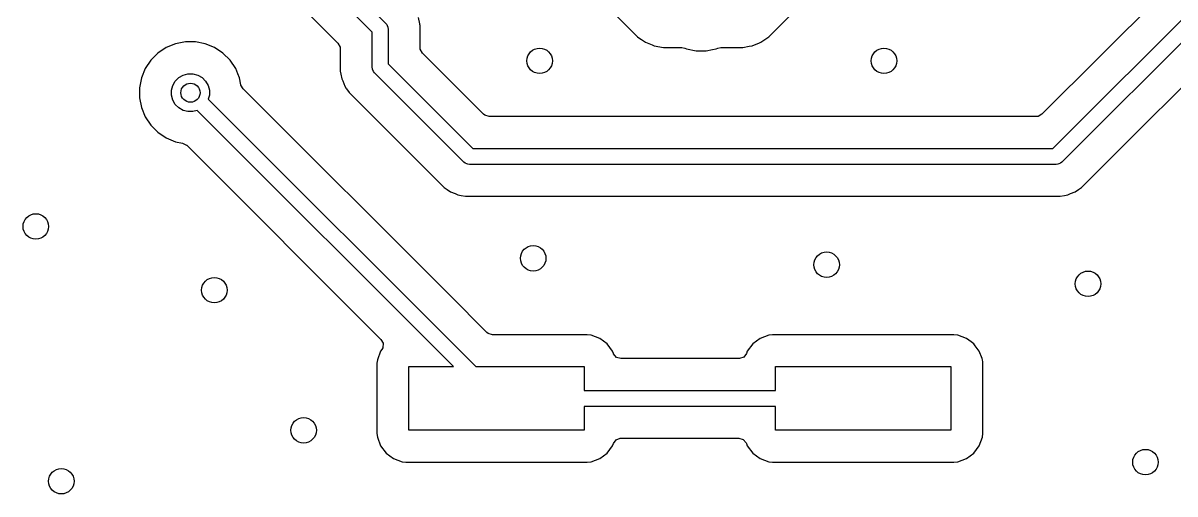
# Model space of a CAD drawing. Extents: x 2.03 to 8.88, y -5.74 to -2.97.
# Drawn here: x 5.244 to 5.955, y -3.819 to -3.528 of the extents above; entities that cross this region are included whole.
import ezdxf

# ---------------------------------------------------------------- set-up
doc = ezdxf.new("R2010")
doc.units = 0
doc.header["$MEASUREMENT"] = 0
doc.layers.add('BLACK', color=7, linetype='CONTINUOUS')

msp = doc.modelspace()

# ---------------------------------------------------------------- linework, layer by layer
at = {"layer": 'BLACK', "linetype": 'CONTINUOUS'}
for p, q in [((5.87985, -3.60531), (6.20912, -3.27605)), ((6.21464, -3.28445), (5.88537, -3.61372)), ((5.32247, -3.38244), (5.46805, -3.52802)), ((5.45965, -3.53353), (5.31551, -3.3894)), ((6.0326, -3.4247), (5.87312, -3.58418)), ((5.35715, -3.45891), (5.43851, -3.54027)), ((5.6014, -3.51424), (5.62349, -3.53634)), ((5.70447, -3.53634), (5.72636, -3.51444)), ((5.48903, -3.52825), (5.48825, -3.52431)), ((5.92164, -3.60532), (5.99997, -3.52698)), ((5.45965, -3.55512), (5.45965, -3.53353)), ((5.46805, -3.52802), (5.46866, -3.52876)), ((5.46866, -3.52876), (5.46866, -3.52876)), ((5.46866, -3.52876), (5.46886, -3.52926)), ((5.46886, -3.52926), (5.46932, -3.53035)), ((5.46932, -3.53035), (5.46939, -3.53054)), ((5.46939, -3.53054), (5.46949, -3.5315)), ((5.46949, -3.5315), (5.46949, -3.55308)), ((5.48915, -3.52886), (5.48903, -3.52825)), ((5.48919, -3.52907), (5.48915, -3.52886)), ((5.48919, -3.5429), (5.48919, -3.52907)), ((5.33825, -3.54056), (5.33251, -3.54294)), ((5.34434, -3.53935), (5.33825, -3.54056)), ((5.33825, -3.54056), (5.33825, -3.54056)), ((5.35054, -3.53935), (5.34434, -3.53935)), ((5.34434, -3.53935), (5.34434, -3.53935)), ((5.35055, -3.53935), (5.35054, -3.53935)), ((5.35663, -3.54056), (5.35055, -3.53935)), ((5.36237, -3.54294), (5.35663, -3.54056)), ((5.35663, -3.54056), (5.35663, -3.54056)), ((5.43851, -3.54027), (5.43983, -3.54268)), ((5.62349, -3.53634), (5.62433, -3.5369)), ((5.62433, -3.5369), (5.62599, -3.53801)), ((5.62599, -3.53801), (5.62833, -3.53957)), ((5.62833, -3.53957), (5.62833, -3.53957)), ((5.62833, -3.53957), (5.62833, -3.53957)), ((5.62833, -3.53957), (5.63255, -3.54132)), ((5.63255, -3.54132), (5.6337, -3.5418)), ((5.69425, -3.5418), (5.69869, -3.53996)), ((5.69869, -3.53996), (5.69963, -3.53957)), ((5.69963, -3.53957), (5.70196, -3.53801)), ((5.69963, -3.53957), (5.69963, -3.53957)), ((5.69963, -3.53957), (5.69963, -3.53957)), ((5.70196, -3.53801), (5.70447, -3.53634)), ((5.32735, -3.54639), (5.32296, -3.55078)), ((5.33251, -3.54294), (5.32735, -3.54639)), ((5.32735, -3.54639), (5.32735, -3.54639)), ((5.33251, -3.54294), (5.33251, -3.54294)), ((5.36753, -3.54639), (5.36237, -3.54294)), ((5.36237, -3.54294), (5.36237, -3.54294)), ((5.37192, -3.55078), (5.36753, -3.54639)), ((5.36753, -3.54639), (5.36753, -3.54639)), ((5.43983, -3.54268), (5.43994, -3.54372)), ((5.43994, -3.54372), (5.43994, -3.55754)), ((5.4893, -3.54393), (5.48919, -3.5429)), ((5.49062, -3.54635), (5.4893, -3.54393)), ((5.52846, -3.58418), (5.49062, -3.54635)), ((5.6337, -3.5418), (5.6337, -3.5418)), ((5.6337, -3.5418), (5.6337, -3.5418)), ((5.6337, -3.5418), (5.63941, -3.54293)), ((5.63941, -3.54293), (5.63941, -3.54293)), ((5.63941, -3.54293), (5.63941, -3.54293)), ((5.63941, -3.54293), (5.64523, -3.54293)), ((5.64523, -3.54293), (5.6508, -3.54293)), ((5.6508, -3.54293), (5.65267, -3.5433)), ((5.65267, -3.5433), (5.6536, -3.54369)), ((5.6536, -3.54369), (5.6536, -3.54369)), ((5.6536, -3.54369), (5.6536, -3.54369)), ((5.6536, -3.54369), (5.65969, -3.5449)), ((5.65969, -3.5449), (5.65969, -3.5449)), ((5.65969, -3.5449), (5.65969, -3.5449)), ((5.65969, -3.5449), (5.6659, -3.5449)), ((5.6659, -3.5449), (5.66963, -3.54416)), ((5.6659, -3.5449), (5.6659, -3.5449)), ((5.66963, -3.54416), (5.67199, -3.54369)), ((5.67199, -3.54369), (5.67292, -3.5433)), ((5.67199, -3.54369), (5.67199, -3.54369)), ((5.67199, -3.54369), (5.67199, -3.54369)), ((5.67292, -3.5433), (5.67479, -3.54293)), ((5.67479, -3.54293), (5.68854, -3.54293)), ((5.68854, -3.54293), (5.69238, -3.54217)), ((5.69238, -3.54217), (5.69425, -3.5418)), ((5.32296, -3.55078), (5.31951, -3.55594)), ((5.32296, -3.55078), (5.32296, -3.55078)), ((5.37537, -3.55594), (5.37192, -3.55078)), ((5.37192, -3.55078), (5.37192, -3.55078)), ((5.45974, -3.55608), (5.45965, -3.55512)), ((5.46949, -3.55308), (5.52172, -3.60531)), ((5.31714, -3.56167), (5.31593, -3.56776)), ((5.31951, -3.55594), (5.31714, -3.56167)), ((5.31714, -3.56167), (5.31714, -3.56167)), ((5.31951, -3.55594), (5.31951, -3.55594)), ((5.33807, -3.56368), (5.34025, -3.5615)), ((5.34025, -3.5615), (5.34292, -3.55995)), ((5.34292, -3.55995), (5.3459, -3.55916)), ((5.3459, -3.55916), (5.34898, -3.55916)), ((5.34898, -3.55916), (5.35196, -3.55995)), ((5.35196, -3.55995), (5.35463, -3.5615)), ((5.35463, -3.5615), (5.35681, -3.56368)), ((5.37671, -3.55917), (5.37537, -3.55594)), ((5.37537, -3.55594), (5.37537, -3.55594)), ((5.37775, -3.56167), (5.37671, -3.55917)), ((5.37862, -3.56606), (5.37775, -3.56167)), ((5.43994, -3.55754), (5.4403, -3.55935)), ((5.4403, -3.55935), (5.44089, -3.5623)), ((5.44089, -3.5623), (5.44089, -3.5623)), ((5.44089, -3.5623), (5.44143, -3.56361)), ((5.45985, -3.55634), (5.45974, -3.55608)), ((5.45974, -3.55608), (5.45974, -3.55608)), ((5.46048, -3.55785), (5.45985, -3.55634)), ((5.46109, -3.5586), (5.46048, -3.55785)), ((5.46048, -3.55785), (5.46048, -3.55785)), ((5.51621, -3.61372), (5.46109, -3.5586)), ((5.31593, -3.56776), (5.31593, -3.57397)), ((5.33573, -3.56932), (5.33653, -3.56635)), ((5.33573, -3.57241), (5.33573, -3.56932)), ((5.33653, -3.56635), (5.33807, -3.56368)), ((5.35681, -3.56368), (5.35835, -3.56635)), ((5.35835, -3.56635), (5.35915, -3.56932)), ((5.35915, -3.56932), (5.35915, -3.57241)), ((5.37863, -3.56614), (5.37862, -3.56606)), ((5.37995, -3.56855), (5.37863, -3.56614)), ((5.50727, -3.69587), (5.37995, -3.56855)), ((5.44143, -3.56361), (5.44274, -3.56678)), ((5.44274, -3.56678), (5.44367, -3.56818)), ((5.44367, -3.56818), (5.44385, -3.56843)), ((5.44385, -3.56843), (5.44385, -3.56843)), ((5.44385, -3.56843), (5.44544, -3.57082)), ((5.31593, -3.57397), (5.31714, -3.58006)), ((5.33653, -3.57539), (5.33573, -3.57241)), ((5.33807, -3.57806), (5.33653, -3.57539)), ((5.35915, -3.57241), (5.35847, -3.57494)), ((5.35847, -3.57494), (5.52369, -3.74016)), ((5.44544, -3.57082), (5.44904, -3.57442)), ((5.44904, -3.57442), (5.44904, -3.57442)), ((5.44904, -3.57442), (5.50056, -3.62593)), ((5.31714, -3.58006), (5.31714, -3.58006)), ((5.31714, -3.58006), (5.31951, -3.58579)), ((5.34025, -3.58024), (5.33807, -3.57806)), ((5.34292, -3.58178), (5.34025, -3.58024)), ((5.3459, -3.58258), (5.34292, -3.58178)), ((5.34898, -3.58258), (5.3459, -3.58258)), ((5.35151, -3.5819), (5.34898, -3.58258)), ((5.50977, -3.74016), (5.35151, -3.5819)), ((5.31951, -3.58579), (5.31951, -3.58579)), ((5.31951, -3.58579), (5.32296, -3.59096)), ((5.32296, -3.59096), (5.32296, -3.59096)), ((5.32296, -3.59096), (5.32735, -3.59535)), ((5.52927, -3.58484), (5.52846, -3.58418)), ((5.53191, -3.58561), (5.52927, -3.58484)), ((5.86967, -3.58561), (5.53191, -3.58561)), ((5.8707, -3.5855), (5.86967, -3.58561)), ((5.87312, -3.58418), (5.8707, -3.5855)), ((5.32735, -3.59535), (5.32735, -3.59535)), ((5.32735, -3.59535), (5.33251, -3.59879)), ((5.33251, -3.59879), (5.33251, -3.5988)), ((5.33251, -3.5988), (5.3353, -3.59995)), ((5.3353, -3.59995), (5.33825, -3.60117)), ((5.33825, -3.60117), (5.34263, -3.60204)), ((5.34263, -3.60204), (5.34506, -3.60332)), ((5.34506, -3.60332), (5.34513, -3.60338)), ((5.34513, -3.60338), (5.46505, -3.72331)), ((5.52172, -3.60531), (5.87985, -3.60531)), ((5.9013, -3.62566), (5.92164, -3.60532)), ((5.51695, -3.61433), (5.51621, -3.61372)), ((5.51798, -3.61476), (5.51695, -3.61433)), ((5.51695, -3.61433), (5.51695, -3.61433)), ((5.51872, -3.61506), (5.51798, -3.61476)), ((5.51969, -3.61516), (5.51872, -3.61506)), ((5.51872, -3.61506), (5.51872, -3.61506)), ((5.88189, -3.61516), (5.51969, -3.61516)), ((5.88285, -3.61506), (5.88189, -3.61516)), ((5.88359, -3.61476), (5.88285, -3.61506)), ((5.88285, -3.61506), (5.88285, -3.61506)), ((5.88462, -3.61433), (5.88359, -3.61476)), ((5.88537, -3.61372), (5.88462, -3.61433)), ((5.88462, -3.61433), (5.88462, -3.61433)), ((5.50056, -3.62593), (5.50056, -3.62593)), ((5.50056, -3.62593), (5.50399, -3.62936)), ((5.89759, -3.62936), (5.90102, -3.62593)), ((5.90102, -3.62593), (5.9013, -3.62566)), ((5.90102, -3.62593), (5.90102, -3.62593)), ((5.9013, -3.62566), (5.9013, -3.62566)), ((5.50399, -3.62936), (5.50585, -3.63061)), ((5.50585, -3.63061), (5.50802, -3.63206)), ((5.50802, -3.63206), (5.5108, -3.63321)), ((5.5108, -3.63321), (5.5125, -3.63392)), ((5.88907, -3.63392), (5.89078, -3.63321)), ((5.89078, -3.63321), (5.89355, -3.63206)), ((5.89355, -3.63206), (5.89573, -3.63061)), ((5.89573, -3.63061), (5.89759, -3.62936)), ((5.5125, -3.63392), (5.51451, -3.63432)), ((5.51451, -3.63432), (5.51726, -3.63486)), ((5.51726, -3.63486), (5.51726, -3.63486)), ((5.51726, -3.63486), (5.51726, -3.63486)), ((5.51726, -3.63486), (5.88432, -3.63486)), ((5.88432, -3.63486), (5.88707, -3.63432)), ((5.88432, -3.63486), (5.88432, -3.63486)), ((5.88707, -3.63432), (5.88907, -3.63392)), ((5.53042, -3.71902), (5.50727, -3.69587)), ((5.53124, -3.71968), (5.53042, -3.71902)), ((5.46505, -3.72331), (5.46637, -3.72572)), ((5.46637, -3.72572), (5.46618, -3.72846)), ((5.53388, -3.72045), (5.53124, -3.71968)), ((5.59244, -3.72045), (5.53388, -3.72045)), ((5.59478, -3.72071), (5.59244, -3.72045)), ((5.59244, -3.72045), (5.59244, -3.72045)), ((5.59244, -3.72045), (5.59244, -3.72045)), ((5.59244, -3.72045), (5.59244, -3.72045)), ((5.60009, -3.72269), (5.59478, -3.72071)), ((5.59478, -3.72071), (5.59478, -3.72071)), ((5.60463, -3.72608), (5.60009, -3.72269)), ((5.60009, -3.72269), (5.60009, -3.72269)), ((5.60802, -3.73062), (5.60463, -3.72608)), ((5.60463, -3.72608), (5.60463, -3.72608)), ((5.69458, -3.72608), (5.69119, -3.73062)), ((5.69912, -3.72269), (5.69458, -3.72608)), ((5.69458, -3.72608), (5.69458, -3.72608)), ((5.70443, -3.72071), (5.69912, -3.72269)), ((5.69912, -3.72269), (5.69912, -3.72269)), ((5.70678, -3.72045), (5.70443, -3.72071)), ((5.81881, -3.72045), (5.70678, -3.72045)), ((5.70678, -3.72045), (5.70678, -3.72045)), ((5.82116, -3.72071), (5.81881, -3.72045)), ((5.81881, -3.72045), (5.81881, -3.72045)), ((5.81881, -3.72045), (5.81881, -3.72045)), ((5.81881, -3.72045), (5.81881, -3.72045)), ((5.82647, -3.72269), (5.82116, -3.72071)), ((5.82116, -3.72071), (5.82116, -3.72071)), ((5.82942, -3.72489), (5.82647, -3.72269)), ((5.82647, -3.72269), (5.82647, -3.72269)), ((5.83101, -3.72608), (5.82942, -3.72489)), ((5.8319, -3.72728), (5.83101, -3.72608)), ((5.46481, -3.73062), (5.46283, -3.73593)), ((5.46551, -3.72968), (5.46481, -3.73062)), ((5.46481, -3.73062), (5.46481, -3.73062)), ((5.46618, -3.72846), (5.46551, -3.72968)), ((5.60855, -3.73204), (5.60802, -3.73062)), ((5.60802, -3.73062), (5.60802, -3.73062)), ((5.60869, -3.73236), (5.60855, -3.73204)), ((5.61049, -3.73444), (5.60869, -3.73236)), ((5.69066, -3.73204), (5.68901, -3.73424)), ((5.69119, -3.73062), (5.69066, -3.73204)), ((5.69119, -3.73062), (5.69119, -3.73062)), ((5.8344, -3.73062), (5.8319, -3.72728)), ((5.8319, -3.72728), (5.8319, -3.72728)), ((5.83611, -3.7352), (5.8344, -3.73062)), ((5.8344, -3.73062), (5.8344, -3.73062)), ((5.46261, -3.73801), (5.46258, -3.73827)), ((5.46258, -3.73827), (5.46258, -3.73827)), ((5.46258, -3.73827), (5.46258, -3.78141)), ((5.46283, -3.73593), (5.46261, -3.73801)), ((5.48228, -3.77953), (5.48228, -3.74016)), ((5.48228, -3.74016), (5.50977, -3.74016)), ((5.52369, -3.74016), (5.59055, -3.74016)), ((5.59055, -3.74016), (5.59055, -3.75492)), ((5.61313, -3.73522), (5.61049, -3.73444)), ((5.68608, -3.73522), (5.61313, -3.73522)), ((5.68643, -3.7352), (5.68608, -3.73522)), ((5.68901, -3.73424), (5.68643, -3.7352)), ((5.70866, -3.75492), (5.70866, -3.74016)), ((5.70866, -3.74016), (5.81693, -3.74016)), ((5.81693, -3.74016), (5.81693, -3.77953)), ((5.83638, -3.73593), (5.83611, -3.7352)), ((5.83652, -3.7372), (5.83638, -3.73593)), ((5.83663, -3.73827), (5.83652, -3.7372)), ((5.83663, -3.78141), (5.83663, -3.73827)), ((5.59055, -3.75492), (5.70866, -3.75492)), ((5.70866, -3.76476), (5.59055, -3.76476)), ((5.59055, -3.76476), (5.59055, -3.77953)), ((5.70866, -3.77953), (5.70866, -3.76476)), ((5.46258, -3.78141), (5.46258, -3.78141)), ((5.46258, -3.78141), (5.46283, -3.78376)), ((5.59055, -3.77953), (5.48228, -3.77953)), ((5.81693, -3.77953), (5.70866, -3.77953)), ((5.83638, -3.78376), (5.83663, -3.78141)), ((5.46283, -3.78376), (5.46481, -3.78907)), ((5.46481, -3.78907), (5.46481, -3.78907)), ((5.46481, -3.78907), (5.46821, -3.7936)), ((5.60463, -3.7936), (5.60802, -3.78907)), ((5.60802, -3.78907), (5.60855, -3.78764)), ((5.60855, -3.78764), (5.6102, -3.78544)), ((5.6102, -3.78544), (5.61278, -3.78448)), ((5.61278, -3.78448), (5.61313, -3.78447)), ((5.61313, -3.78447), (5.68608, -3.78447)), ((5.68608, -3.78447), (5.68872, -3.78524)), ((5.68872, -3.78524), (5.69052, -3.78732)), ((5.69052, -3.78732), (5.69066, -3.78764)), ((5.69066, -3.78764), (5.69119, -3.78907)), ((5.69119, -3.78907), (5.69119, -3.78907)), ((5.69119, -3.78907), (5.69458, -3.7936)), ((5.83101, -3.7936), (5.8344, -3.78907)), ((5.8344, -3.78907), (5.83638, -3.78376)), ((5.46821, -3.7936), (5.46821, -3.7936)), ((5.46821, -3.7936), (5.47274, -3.797)), ((5.47274, -3.797), (5.47274, -3.797)), ((5.47274, -3.797), (5.47805, -3.79898)), ((5.59478, -3.79898), (5.60009, -3.797)), ((5.60009, -3.797), (5.60463, -3.7936)), ((5.69458, -3.7936), (5.69458, -3.7936)), ((5.69458, -3.7936), (5.69912, -3.797)), ((5.69912, -3.797), (5.69912, -3.797)), ((5.69912, -3.797), (5.70443, -3.79898)), ((5.82116, -3.79898), (5.82647, -3.797)), ((5.82647, -3.797), (5.83101, -3.7936)), ((5.47805, -3.79898), (5.47805, -3.79898)), ((5.47805, -3.79898), (5.47832, -3.79901)), ((5.47832, -3.79901), (5.4804, -3.79923)), ((5.4804, -3.79923), (5.59244, -3.79923)), ((5.59244, -3.79923), (5.59478, -3.79898)), ((5.70443, -3.79898), (5.70443, -3.79898)), ((5.70443, -3.79898), (5.7047, -3.79901)), ((5.7047, -3.79901), (5.70678, -3.79923)), ((5.70678, -3.79923), (5.81881, -3.79923)), ((5.81881, -3.79923), (5.82116, -3.79898))]:
    msp.add_line(p, q, dxfattribs=at)
at = {"layer": 'BLACK'}
for centre, radius in [((5.56299, -3.55118), 0.00787), ((5.77559, -3.55118), 0.00787), ((5.34744, -3.57087), 0.00591), ((5.25197, -3.65354), 0.00787), ((5.55906, -3.67323), 0.00787), ((5.74016, -3.67717), 0.00787), ((5.90157, -3.68898), 0.00787), ((5.3622, -3.69291), 0.00787), ((5.41732, -3.77953), 0.00787), ((5.93701, -3.79921), 0.00787), ((5.26772, -3.81102), 0.00787)]:
    msp.add_circle(centre, radius, dxfattribs=at)
at = {"layer": 'WHITE'}
for centre, radius in [((5.56299, -3.55118), 0.00787), ((5.77559, -3.55118), 0.00787), ((5.34744, -3.57087), 0.00591), ((5.25197, -3.65354), 0.00787), ((5.55906, -3.67323), 0.00787), ((5.74016, -3.67717), 0.00787), ((5.90157, -3.68898), 0.00787), ((5.3622, -3.69291), 0.00787), ((5.41732, -3.77953), 0.00787), ((5.93701, -3.79921), 0.00787), ((5.26772, -3.81102), 0.00787)]:
    msp.add_circle(centre, radius, dxfattribs=at)

doc.saveas('drawing.dxf')
